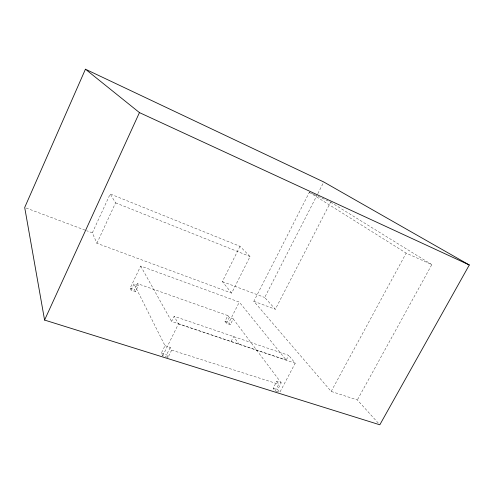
<?xml version="1.0" encoding="UTF-8"?>
<svg xmlns="http://www.w3.org/2000/svg" width="494" height="494" viewBox="0 0 494 494"><rect width="100%" height="100%" fill="white"/><g stroke="black" fill="none" stroke-linecap="round" stroke-linejoin="round"><path stroke-width="0.37" stroke-dasharray="2.47 1.85" d="M92.341 232.853L110.199 193.969L239.973 246.296L250.057 256.503L231.661 293.109L96.898 243.301L92.341 232.853L86.586 230.692M96.898 243.301L115.577 202.836L110.199 193.969M135.467 291.596L134.541 289.719L137.449 283.612L138.4 285.458L135.467 291.596L131.046 290.058L130.138 288.181L140.673 266.044L239.294 302.087L286.242 360.07L288.718 355.371L174.123 316.302L171.603 321.433L286.242 360.07M131.046 290.058L133.979 283.896L138.4 285.458M165.002 345.707L170.245 347.387L171.653 350.123L168.016 357.477L162.736 355.828L161.39 353.043L165.002 345.707L133.979 283.896M162.736 355.828L178.476 323.873L174.123 316.302M168.016 357.477L166.639 354.692L170.245 347.387M231.661 293.109L222.368 281.611L239.973 246.296M227.876 315.592L229.309 317.519L233.217 318.902L230.321 324.626L226.406 323.261L224.998 321.304L227.876 315.592L137.449 283.612M226.406 323.261L229.309 317.519M230.321 324.626L228.889 322.662L239.294 302.087M231.118 341.49L233.619 336.587L239.127 344.312M378.287 423.099L357.347 399.949L331.184 391.433L253.83 301.303L309.337 192.32L313.455 194.222M314.141 194.537L330.616 202.132L275.343 309.256L264.704 297.481L317.5 194.296M317.846 193.611L323.792 181.996M276.689 381.461L278.758 384.252L275.183 391.038L273.145 388.204L276.689 381.461L281.216 382.906L277.665 389.63L279.734 392.464L295.196 363.207L288.718 355.371M331.184 391.433L406.161 253.107L431.812 264.617L357.347 399.949M275.831 391.242L279.734 392.464M161.39 353.043L166.639 354.692M273.145 388.204L277.665 389.63M171.653 350.123L278.758 384.252M178.476 323.873L295.196 363.207M130.138 288.181L134.541 289.719M224.998 321.304L228.889 322.662M253.83 301.303L275.343 309.256M26.139 208.03L85.863 230.426M222.368 281.611L264.704 297.481M115.577 202.836L250.057 256.503M330.616 202.132L431.812 264.617M309.337 192.32L406.161 253.107M233.217 318.902L281.216 382.906M140.673 266.044L171.603 321.433"/><path stroke-width="0.74" d="M85.437 69.203L24.7 207.492L44.577 320.063L379.818 424.797L469.3 264.982L323.792 181.996L85.437 69.203L139.45 112.601L469.3 264.982M44.577 320.063L139.45 112.601"/></g></svg>
